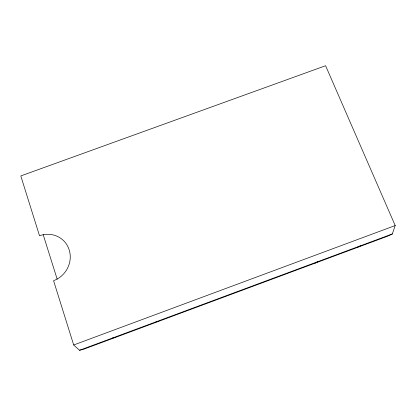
<?xml version="1.0" encoding="UTF-8"?>
<svg xmlns="http://www.w3.org/2000/svg" width="416" height="416" viewBox="0 0 416 416"><rect width="100%" height="100%" fill="white"/><g stroke="black" fill="none" stroke-linecap="round" stroke-linejoin="round"><path stroke-width="0.62" d="M392.314 233.958L395.2 225.55L325.593 65.723L20.8 175.937L39.52 235.763A24.497 23.187 -49.3 0 1 69.207 249.917A24.497 23.187 -49.3 0 1 53.57 280.68L73.689 344.984L79.518 350.277L83.907 349.144L387.462 236.246L392.314 233.958L79.518 350.277M315.078 263.167L317.756 261.685M356.512 247.759L360.433 245.814M73.689 344.984L395.2 225.55M112.362 338.068L115.762 337.293M155.974 321.849L158.075 321.558M43.181 234.65L57.174 279.172"/></g></svg>
